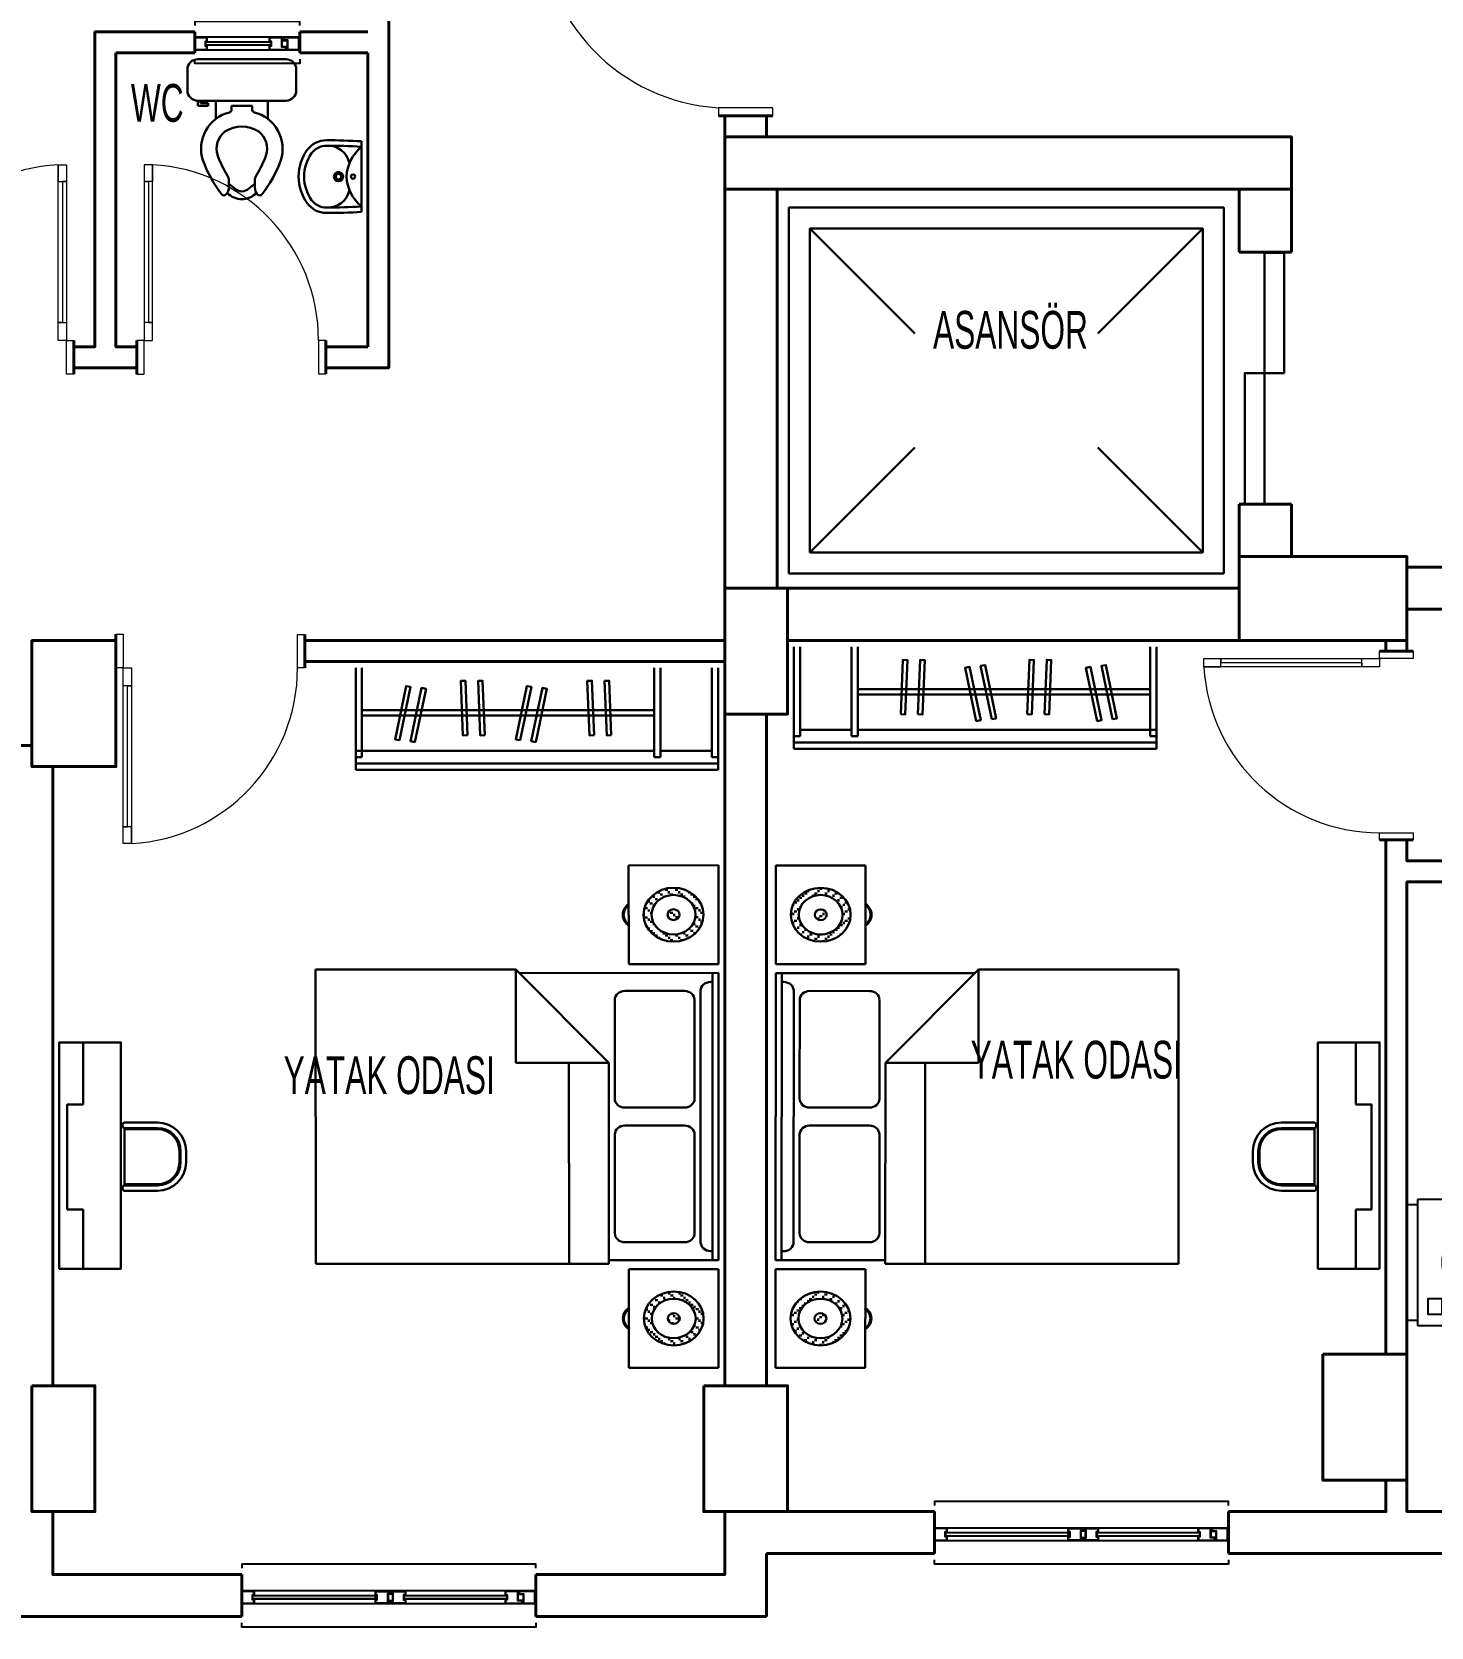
# Model space of a CAD drawing. Header units: millimetres. Extents: x 52 to 4690, y 30 to 1580.
# Drawn here: x 1187 to 1854, y 30 to 790 of the extents above; entities that cross this region are included whole.
import ezdxf

# ---------------------------------------------------------------- set-up
doc = ezdxf.new("R2010")
doc.units = ezdxf.units.MM
doc.layers.add('14_ISLAK_MEKAN_TEFRİŞ', color=134, linetype='Continuous')
for name, color, linetype, lineweight in [('CAM', 253, 'Continuous', 15), ('duvar_40', 45, 'Continuous', 40), ('PENC_25', 74, 'Continuous', 25), ('TEF', 145, 'Continuous', 30), ('yazı', 253, 'Continuous', 20)]:
    doc.layers.add(name, color=color, linetype=linetype, lineweight=lineweight)
doc.styles.add('ARIAL', font='Arial')

# ---------------------------------------------------------------- blocks, each defined once
blk = doc.blocks.new('9')
at = {"layer": 'CAM', "flags": 128}
for points in [[(1292.438115, 45.059922), (1351.500244, 45.059922), (1351.500244, 44.559922), (1292.438115, 44.559922)], [(1292.438115, 43.559922), (1351.500244, 43.559922), (1351.500244, 43.059922), (1292.438115, 43.059922)], [(1364.400249, 45.059922), (1413.323893, 45.059922), (1413.323893, 44.559922), (1364.400249, 44.559922)], [(1364.400249, 43.559922), (1413.323893, 43.559922), (1413.323893, 43.059922), (1364.400249, 43.059922)]]:
    blk.add_lwpolyline(points, close=True, dxfattribs=at)
at = {"layer": 'duvar_40', "linetype": 'ByBlock', "flags": 128}
for points in [[(1287.162892, 54.851439), (1287.162892, 34.851439)], [(1427.162892, 54.851439), (1427.162892, 34.851439)]]:
    blk.add_lwpolyline(points, dxfattribs=at)
at = {"layer": 'PENC_25'}
for p, q in [((1412.623893, 47.059924), (1293.138115, 47.059924)), ((1293.138115, 41.059921), (1412.623893, 41.059921))]:
    blk.add_line(p, q, dxfattribs=at)
at = {"layer": 'PENC_25', "flags": 128}
for points in [[(1427.162892, 57.851439), (1427.162892, 59.768406), (1287.162892, 59.768406), (1287.162892, 57.851439)], [(1427.162892, 31.851439), (1427.162892, 29.851439), (1287.162892, 29.851439), (1287.162892, 31.851439)]]:
    blk.add_lwpolyline(points, dxfattribs=at)
for points in [[(1287.162892, 41.059921), (1287.162892, 47.059924), (1287.162892, 47.059924)], [(1293.138115, 47.059924), (1287.162892, 47.059924), (1287.162892, 41.059921), (1293.138115, 41.059921), (1293.138115, 43.059922), (1292.438115, 43.059922), (1292.438115, 45.059922), (1293.138115, 45.059922)], [(1292.938115, 46.859924), (1287.338112, 46.859924), (1287.338112, 41.259921), (1292.938115, 41.259921), (1292.938115, 42.859922), (1292.238115, 42.859922), (1292.238115, 45.259922), (1292.938115, 45.259922)], [(1350.800244, 47.059924), (1358.800247, 47.059924), (1358.800247, 45.559922), (1356.800246, 45.559922), (1356.800246, 41.059921), (1350.800244, 41.059921), (1350.800244, 43.059922), (1351.500244, 43.059922), (1351.500244, 45.059922), (1350.800244, 45.059922)], [(1351.000244, 46.859924), (1358.600247, 46.859924), (1358.600247, 45.759922), (1356.600246, 45.759922), (1356.600246, 41.259921), (1351.000244, 41.259921), (1351.000244, 42.859922), (1351.700244, 42.859922), (1351.700244, 45.259922), (1351.000244, 45.259922)], [(1365.100249, 41.059921), (1357.100246, 41.059921), (1357.100246, 42.559922), (1359.100247, 42.559922), (1359.100247, 47.059924), (1365.100249, 47.059924), (1365.100249, 45.059922), (1364.400249, 45.059922), (1364.400249, 43.059922), (1365.100249, 43.059922)], [(1364.900249, 41.259921), (1357.300246, 41.259921), (1357.300246, 42.359922), (1359.300247, 42.359922), (1359.300247, 46.859924), (1364.900249, 46.859924), (1364.900249, 45.259922), (1364.200249, 45.259922), (1364.200249, 42.859922), (1364.900249, 42.859922)], [(1412.623893, 41.059921), (1420.83811, 41.059921), (1420.83811, 42.559922), (1418.838109, 42.559922), (1418.838109, 47.059924), (1412.623893, 47.059924), (1412.623893, 45.059922), (1413.323893, 45.059922), (1413.323893, 43.059922), (1412.623893, 43.059922)], [(1412.823893, 41.259921), (1420.63811, 41.259921), (1420.63811, 42.359922), (1418.638109, 42.359922), (1418.638109, 46.859924), (1412.823893, 46.859924), (1412.823893, 45.259922), (1413.523893, 45.259922), (1413.523893, 42.859922), (1412.823893, 42.859922)], [(1427.162892, 47.059924), (1419.138109, 47.059924), (1419.138109, 45.559922), (1421.13811, 45.559922), (1421.13811, 41.059921), (1427.162892, 41.059921), (1427.162892, 44.059922)], [(1426.738112, 46.859924), (1419.338109, 46.859924), (1419.338109, 45.759922), (1421.33811, 45.759922), (1421.33811, 41.259921), (1426.738112, 41.259921), (1426.738112, 42.859922), (1426.738112, 45.259922)], [(1427.162892, 41.059921), (1427.162892, 47.059924)], [(1350.600244, 43.559922), (1351.500244, 43.559922), (1351.500244, 44.559922), (1350.600244, 44.559922)]]:
    blk.add_lwpolyline(points, close=True, dxfattribs=at)
blk = doc.blocks.new('10')
at = {"layer": 'CAM', "flags": 128}
for points in [[(1622.438115, 75.059922), (1681.500244, 75.059922), (1681.500244, 74.559922), (1622.438115, 74.559922)], [(1622.438115, 73.559922), (1681.500244, 73.559922), (1681.500244, 73.059922), (1622.438115, 73.059922)], [(1694.400249, 75.059922), (1743.323893, 75.059922), (1743.323893, 74.559922), (1694.400249, 74.559922)], [(1694.400249, 73.559922), (1743.323893, 73.559922), (1743.323893, 73.059922), (1694.400249, 73.059922)]]:
    blk.add_lwpolyline(points, close=True, dxfattribs=at)
at = {"layer": 'duvar_40', "linetype": 'ByBlock', "flags": 128}
for points in [[(1617.162892, 84.851439), (1617.162892, 64.851439)], [(1757.162892, 84.851439), (1757.162892, 64.851439)]]:
    blk.add_lwpolyline(points, dxfattribs=at)
at = {"layer": 'PENC_25'}
for p, q in [((1742.623893, 77.059924), (1623.138115, 77.059924)), ((1623.138115, 71.059921), (1742.623893, 71.059921))]:
    blk.add_line(p, q, dxfattribs=at)
at = {"layer": 'PENC_25', "flags": 128}
for points in [[(1757.162892, 87.851439), (1757.162892, 89.768406), (1617.162892, 89.768406), (1617.162892, 87.851439)], [(1757.162892, 61.851439), (1757.162892, 59.851439), (1617.162892, 59.851439), (1617.162892, 61.851439)]]:
    blk.add_lwpolyline(points, dxfattribs=at)
for points in [[(1617.162892, 71.059921), (1617.162892, 77.059924), (1617.162892, 77.059924)], [(1623.138115, 77.059924), (1617.162892, 77.059924), (1617.162892, 71.059921), (1623.138115, 71.059921), (1623.138115, 73.059922), (1622.438115, 73.059922), (1622.438115, 75.059922), (1623.138115, 75.059922)], [(1622.938115, 76.859924), (1617.338112, 76.859924), (1617.338112, 71.259921), (1622.938115, 71.259921), (1622.938115, 72.859922), (1622.238115, 72.859922), (1622.238115, 75.259922), (1622.938115, 75.259922)], [(1680.800244, 77.059924), (1688.800247, 77.059924), (1688.800247, 75.559922), (1686.800246, 75.559922), (1686.800246, 71.059921), (1680.800244, 71.059921), (1680.800244, 73.059922), (1681.500244, 73.059922), (1681.500244, 75.059922), (1680.800244, 75.059922)], [(1681.000244, 76.859924), (1688.600247, 76.859924), (1688.600247, 75.759922), (1686.600246, 75.759922), (1686.600246, 71.259921), (1681.000244, 71.259921), (1681.000244, 72.859922), (1681.700244, 72.859922), (1681.700244, 75.259922), (1681.000244, 75.259922)], [(1695.100249, 71.059921), (1687.100246, 71.059921), (1687.100246, 72.559922), (1689.100247, 72.559922), (1689.100247, 77.059924), (1695.100249, 77.059924), (1695.100249, 75.059922), (1694.400249, 75.059922), (1694.400249, 73.059922), (1695.100249, 73.059922)], [(1694.900249, 71.259921), (1687.300246, 71.259921), (1687.300246, 72.359922), (1689.300247, 72.359922), (1689.300247, 76.859924), (1694.900249, 76.859924), (1694.900249, 75.259922), (1694.200249, 75.259922), (1694.200249, 72.859922), (1694.900249, 72.859922)], [(1742.623893, 71.059921), (1750.83811, 71.059921), (1750.83811, 72.559922), (1748.838109, 72.559922), (1748.838109, 77.059924), (1742.623893, 77.059924), (1742.623893, 75.059922), (1743.323893, 75.059922), (1743.323893, 73.059922), (1742.623893, 73.059922)], [(1742.823893, 71.259921), (1750.63811, 71.259921), (1750.63811, 72.359922), (1748.638109, 72.359922), (1748.638109, 76.859924), (1742.823893, 76.859924), (1742.823893, 75.259922), (1743.523893, 75.259922), (1743.523893, 72.859922), (1742.823893, 72.859922)], [(1757.162892, 77.059924), (1749.138109, 77.059924), (1749.138109, 75.559922), (1751.13811, 75.559922), (1751.13811, 71.059921), (1757.162892, 71.059921), (1757.162892, 74.059922)], [(1756.738112, 76.859924), (1749.338109, 76.859924), (1749.338109, 75.759922), (1751.33811, 75.759922), (1751.33811, 71.259921), (1756.738112, 71.259921), (1756.738112, 72.859922), (1756.738112, 75.259922)], [(1757.162892, 71.059921), (1757.162892, 77.059924)], [(1680.600244, 73.559922), (1681.500244, 73.559922), (1681.500244, 74.559922), (1680.600244, 74.559922)]]:
    blk.add_lwpolyline(points, close=True, dxfattribs=at)
blk = doc.blocks.new('A8')
at = {"layer": 'duvar_40', "linetype": 'ByBlock'}
blk.add_line((1540.162892, 749.85143), (1514.162874, 749.85143), dxfattribs=at)
blk.add_line((1540.162892, 749.85143), (1514.162874, 749.85143), dxfattribs=at)
at = {"layer": 'PENC_25', "lineweight": 20}
for p, q in [((1514.14687, 849.85143), (1514.14687, 845.99301)), ((1514.14687, 849.85143), (1540.162892, 849.85143)), ((1514.14687, 845.99301), (1540.146888, 845.99301)), ((1540.146888, 845.99301), (1540.146888, 849.85143)), ((1540.162892, 753.709851), (1514.162874, 753.709851)), ((1514.162874, 753.709851), (1514.162874, 749.85143)), ((1540.162892, 753.709851), (1514.162874, 753.709851)), ((1514.162874, 753.709851), (1514.162874, 749.85143)), ((1540.162892, 749.85143), (1540.162892, 753.709851)), ((1540.162892, 749.85143), (1540.162892, 753.709851)), ((1514.162874, 749.85143), (1540.162892, 749.85143)), ((1514.162874, 749.85143), (1540.162892, 749.85143))]:
    blk.add_line(p, q, dxfattribs=at)
at = {"layer": 'PENC_25', "lineweight": 20, "flags": 128}
for points in [[(1429.232547, 845.99301), (1514.14687, 845.99301), (1514.14687, 841.548565), (1429.232547, 841.548565), (1438.20192, 841.548565), (1438.20192, 845.99301), (1438.20192, 843.770788), (1507.675929, 843.770788), (1507.675929, 841.548565), (1507.675929, 845.99301)], [(1429.232547, 845.99301), (1429.232547, 841.548565)]]:
    blk.add_lwpolyline(points, dxfattribs=at)
at = {"layer": 'PENC_25', "lineweight": 20}
blk.add_arc((1519.720507, 844.061943), 90.522859, 181.591029, 266.480123, dxfattribs=at)
blk = doc.blocks.new('A9')
at = {"layer": 'CAM', "flags": 128}
for points in [[(1269.988934, 785.296856), (1300.874712, 785.296856), (1300.874712, 784.796856), (1269.988934, 784.796856)], [(1269.988934, 783.796856), (1300.874712, 783.796856), (1300.874712, 783.296856), (1269.988934, 783.296856)]]:
    blk.add_lwpolyline(points, close=True, dxfattribs=at)
at = {"layer": 'duvar_40', "linetype": 'ByBlock', "flags": 128}
for points in [[(1264.713711, 789.851423), (1264.713711, 779.85143)], [(1314.713711, 789.851423), (1314.713711, 779.85143)]]:
    blk.add_lwpolyline(points, dxfattribs=at)
at = {"layer": 'PENC_25'}
for p, q in [((1300.174712, 787.296858), (1270.688934, 787.296858)), ((1270.688934, 781.296855), (1300.174712, 781.296855))]:
    blk.add_line(p, q, dxfattribs=at)
at = {"layer": 'PENC_25', "flags": 128}
for points in [[(1314.713711, 792.85143), (1314.713711, 794.768397), (1264.713711, 794.768397), (1264.713711, 792.85143)], [(1314.713711, 776.85143), (1314.713711, 774.85143), (1264.713711, 774.85143), (1264.713711, 776.85143)]]:
    blk.add_lwpolyline(points, dxfattribs=at)
for points in [[(1264.713711, 781.296855), (1264.713711, 787.296858), (1264.713711, 787.296858)], [(1270.688934, 787.296858), (1264.713711, 787.296858), (1264.713711, 781.296855), (1270.688934, 781.296855), (1270.688934, 783.296856), (1269.988934, 783.296856), (1269.988934, 785.296856), (1270.688934, 785.296856)], [(1270.488934, 787.096858), (1264.888931, 787.096858), (1264.888931, 781.496855), (1270.488934, 781.496855), (1270.488934, 783.096856), (1269.788934, 783.096856), (1269.788934, 785.496856), (1270.488934, 785.496856)], [(1300.174712, 781.296855), (1308.388929, 781.296855), (1308.388929, 782.796856), (1306.388928, 782.796856), (1306.388928, 787.296858), (1300.174712, 787.296858), (1300.174712, 785.296856), (1300.874712, 785.296856), (1300.874712, 783.296856), (1300.174712, 783.296856)], [(1300.374712, 781.496855), (1308.188929, 781.496855), (1308.188929, 782.596856), (1306.188928, 782.596856), (1306.188928, 787.096858), (1300.374712, 787.096858), (1300.374712, 785.496856), (1301.074712, 785.496856), (1301.074712, 783.096856), (1300.374712, 783.096856)], [(1314.713711, 787.296858), (1306.688928, 787.296858), (1306.688928, 785.796856), (1308.688929, 785.796856), (1308.688929, 781.296855), (1314.713711, 781.296855), (1314.713711, 784.296856)], [(1314.288931, 787.096858), (1306.888928, 787.096858), (1306.888928, 785.996856), (1308.888929, 785.996856), (1308.888929, 781.496855), (1314.288931, 781.496855), (1314.288931, 783.096856), (1314.288931, 785.496856)], [(1314.713711, 781.296855), (1314.713711, 787.296858)]]:
    blk.add_lwpolyline(points, close=True, dxfattribs=at)
blk = doc.blocks.new('B1')
at = {"layer": 'duvar_40', "linetype": 'ByBlock'}
for p, q in [((1117.162892, 626.896074), (1117.162892, 642.896167)), ((1117.162897, 629.895995), (1117.162897, 639.895995)), ((1207.162892, 626.85149), (1207.162892, 642.851583)), ((1207.162897, 639.851411), (1207.162897, 629.851411)), ((1117.151374, 629.896751), (1117.162892, 629.896751)), ((1117.162892, 629.896751), (1117.151374, 629.896751))]:
    blk.add_line(p, q, dxfattribs=at)
at = {"layer": 'PENC_25', "lineweight": 20}
for p, q in [((1199.690313, 726.574989), (1203.690313, 726.574989)), ((1117.162892, 626.896023), (1117.162892, 642.896167)), ((1117.162892, 642.896167), (1120.63547, 642.896167)), ((1120.63547, 642.896167), (1120.63547, 626.896074)), ((1203.690313, 626.85149), (1203.690313, 642.851583)), ((1203.690313, 642.851583), (1207.162892, 642.851583)), ((1207.162892, 642.851583), (1207.162892, 626.851439)), ((1120.63547, 626.896074), (1117.162892, 626.896074)), ((1207.162892, 626.85149), (1203.690313, 626.85149))]:
    blk.add_line(p, q, dxfattribs=at)
at = {"layer": 'PENC_25', "lineweight": 20, "flags": 128}
blk.add_lwpolyline([(1203.690313, 726.574989), (1203.690313, 642.851583), (1199.690313, 642.851583), (1199.690313, 726.574989), (1199.690313, 718.502553), (1203.690313, 718.502553), (1201.690313, 718.502553), (1201.690313, 651.413486), (1199.690313, 651.413486), (1203.690313, 651.413486)], dxfattribs=at)
at = {"layer": 'PENC_25', "lineweight": 20}
blk.add_arc((1204.437559, 642.907469), 83.80209, 93.247447, 180.007727, dxfattribs=at)
blk = doc.blocks.new('B2')
at = {"layer": 'duvar_40', "linetype": 'ByBlock'}
for p, q in [((1237.162887, 639.851411), (1237.162887, 629.851411)), ((1237.162892, 626.85149), (1237.162892, 642.851583)), ((1327.162887, 629.895995), (1327.162887, 639.895995)), ((1327.162892, 626.896074), (1327.162892, 642.896167)), ((1327.17441, 629.896751), (1327.162892, 629.896751)), ((1327.162892, 629.896751), (1327.17441, 629.896751))]:
    blk.add_line(p, q, dxfattribs=at)
at = {"layer": 'PENC_25', "lineweight": 20}
for p, q in [((1244.63547, 726.574989), (1240.63547, 726.574989)), ((1240.63547, 642.851583), (1237.162892, 642.851583)), ((1237.162892, 642.851583), (1237.162892, 626.851439)), ((1240.63547, 626.85149), (1240.63547, 642.851583)), ((1327.162892, 642.896167), (1323.690313, 642.896167)), ((1323.690313, 642.896167), (1323.690313, 626.896074)), ((1327.162892, 626.896023), (1327.162892, 642.896167)), ((1237.162892, 626.85149), (1240.63547, 626.85149)), ((1323.690313, 626.896074), (1327.162892, 626.896074))]:
    blk.add_line(p, q, dxfattribs=at)
at = {"layer": 'PENC_25', "lineweight": 20, "flags": 128}
blk.add_lwpolyline([(1240.63547, 726.574989), (1240.63547, 642.851583), (1244.63547, 642.851583), (1244.63547, 726.574989), (1244.63547, 718.502553), (1240.63547, 718.502553), (1242.63547, 718.502553), (1242.63547, 651.413486), (1244.63547, 651.413486), (1240.63547, 651.413486)], dxfattribs=at)
at = {"layer": 'PENC_25', "lineweight": 20}
blk.add_arc((1239.888225, 642.907469), 83.80209, 359.992273, 86.752553, dxfattribs=at)
blk = doc.blocks.new('B7')
at = {"layer": 'duvar_40', "linetype": 'ByBlock'}
for p, q in [((1227.162892, 502.851388), (1227.162892, 486.851295)), ((1317.162892, 502.806804), (1317.162892, 486.806711)), ((1227.162887, 489.851467), (1227.162887, 499.851467)), ((1317.162887, 499.806883), (1317.162887, 489.806883)), ((1317.17441, 499.806127), (1317.162892, 499.806127)), ((1317.162892, 499.806127), (1317.17441, 499.806127))]:
    blk.add_line(p, q, dxfattribs=at)
at = {"layer": 'duvar_40', "linetype": 'ByBlock', "flags": 128}
blk.add_lwpolyline([(1227.162892, 489.851439), (1227.162442, 489.851439)], dxfattribs=at)
at = {"layer": 'PENC_25', "lineweight": 20}
for p, q in [((1227.162892, 486.851295), (1227.162892, 502.851439)), ((1227.162892, 502.851388), (1230.63547, 502.851388)), ((1230.63547, 502.851388), (1230.63547, 486.851295)), ((1313.690313, 486.806711), (1313.690313, 502.806804)), ((1313.690313, 502.806804), (1317.162892, 502.806804)), ((1317.162892, 502.806855), (1317.162892, 486.806711)), ((1230.63547, 486.851295), (1227.162892, 486.851295)), ((1317.162892, 486.806711), (1313.690313, 486.806711)), ((1234.63547, 403.127889), (1230.63547, 403.127889))]:
    blk.add_line(p, q, dxfattribs=at)
at = {"layer": 'PENC_25', "lineweight": 20, "flags": 128}
blk.add_lwpolyline([(1230.63547, 403.127889), (1230.63547, 486.851295), (1234.63547, 486.851295), (1234.63547, 403.127889), (1234.63547, 411.200325), (1230.63547, 411.200325), (1232.63547, 411.200325), (1232.63547, 478.289392), (1234.63547, 478.289392), (1230.63547, 478.289392)], dxfattribs=at)
at = {"layer": 'PENC_25', "lineweight": 20}
blk.add_arc((1229.888225, 486.795409), 83.80209, 273.247447, 0.007727, dxfattribs=at)
blk = doc.blocks.new('m25')
at = {"layer": 'duvar_40', "linetype": 'ByBlock'}
for p, q in [((1845.162841, 494.851439), (1829.162748, 494.851439)), ((1832.16292, 494.851444), (1842.16292, 494.851444)), ((1845.118257, 404.851439), (1829.118164, 404.851439)), ((1842.118336, 404.851444), (1832.118336, 404.851444)), ((1842.11758, 404.839921), (1842.11758, 404.851439)), ((1842.11758, 404.851439), (1842.11758, 404.839921))]:
    blk.add_line(p, q, dxfattribs=at)
at = {"layer": 'PENC_25', "lineweight": 20}
for p, q in [((1829.162748, 491.37886), (1829.162748, 494.851439)), ((1829.162748, 494.851439), (1845.162892, 494.851439)), ((1845.162841, 494.851439), (1845.162841, 491.37886)), ((1745.439342, 487.37886), (1745.439342, 491.37886)), ((1845.162841, 491.37886), (1829.162748, 491.37886)), ((1829.118164, 404.851439), (1829.118164, 408.324017)), ((1829.118164, 408.324017), (1845.118257, 408.324017)), ((1845.118308, 404.851439), (1829.118164, 404.851439)), ((1845.118257, 408.324017), (1845.118257, 404.851439))]:
    blk.add_line(p, q, dxfattribs=at)
at = {"layer": 'PENC_25', "lineweight": 20, "flags": 128}
blk.add_lwpolyline([(1745.439342, 491.37886), (1829.162748, 491.37886), (1829.162748, 487.37886), (1745.439342, 487.37886), (1753.511778, 487.37886), (1753.511778, 491.37886), (1753.511778, 489.37886), (1820.600845, 489.37886), (1820.600845, 487.37886), (1820.600845, 491.37886)], dxfattribs=at)
at = {"layer": 'PENC_25', "lineweight": 20}
blk.add_arc((1829.106862, 492.126106), 83.80209, 183.247447, 270.007727, dxfattribs=at)
blk = doc.blocks.new('cc20')
at = {"layer": '14_ISLAK_MEKAN_TEFRİŞ'}
for p, q in [((1742.369819, -368.612928), (1682.369819, -368.612928)), ((1682.369819, -368.612928), (1682.369819, -428.612928)), ((1742.369819, -428.612928), (1742.369819, -368.612928)), ((1682.369819, -428.612928), (1742.369819, -428.612928)), ((1684.90983, -428.612928), (1684.90983, -433.612928)), ((1684.90983, -433.612928), (1734.90983, -433.612928)), ((1734.90983, -433.612928), (1739.90983, -433.612928))]:
    blk.add_line(p, q, dxfattribs=at)
at = {"layer": '14_ISLAK_MEKAN_TEFRİŞ', "flags": 128}
for points in [[(1737.220816, -372.507007), (1728.120789, -372.507007), (1728.120789, -375.879618), (1737.220816, -375.879618)], [(1729.622102, -417.062859), (1737.209566, -417.062859), (1737.209566, -423.576721), (1729.622102, -423.576721)]]:
    blk.add_lwpolyline(points, close=True, dxfattribs=at)
blk.add_lwpolyline([(1739.90983, -433.612928), (1739.90983, -428.612928)], dxfattribs=at)
at = {"layer": '14_ISLAK_MEKAN_TEFRİŞ'}
for centre, radius in [((1688.999124, -374.193312), 1.686306), ((1693.999124, -374.193312), 1.686306), ((1698.999124, -374.193312), 1.686306), ((1712.369819, -398.612928), 18.080866)]:
    blk.add_circle(centre, radius, dxfattribs=at)
blk = doc.blocks.new('ö_nklnlşfdndfnşnklm')
at = {"layer": 'TEF'}
for p, q in [((55887.708381, 10361.082379), (55841.99727, 10361.082379)), ((55836.619492, 10355.704601), (55836.619492, 10344.949046)), ((55893.086159, 10344.949046), (55893.086159, 10355.704601)), ((55841.99727, 10339.571268), (55887.708381, 10339.571268)), ((55851.408381, 10330.160157), (55851.408381, 10339.571268)), ((55859.475048, 10336.882379), (55859.475048, 10334.8249)), ((55870.230603, 10336.882379), (55859.475048, 10336.882379)), ((55870.230603, 10334.8249), (55870.230603, 10336.882379)), ((55878.29727, 10330.160157), (55878.29727, 10339.571268)), ((55882.330603, 10336.882379), (55882.330603, 10338.226823)), ((55882.330603, 10338.226823), (55886.363937, 10338.226823)), ((55887.708381, 10336.882379), (55882.330603, 10336.882379)), ((55886.363937, 10338.226823), (55886.363937, 10339.571268)), ((55887.708381, 10339.571268), (55887.708381, 10336.882379)), ((55858.130603, 10298.077512), (55858.130603, 10294.591908)), ((55861.283094, 10294.045599), (55858.130603, 10296.382189)), ((55868.422557, 10294.045599), (55871.575048, 10296.382189)), ((55871.575048, 10298.077512), (55871.575048, 10294.692432))]:
    blk.add_line(p, q, dxfattribs=at)
for centre, radius, start, end in [((55841.99727, 10355.704601), 5.377778, 90, 180), ((55887.708381, 10355.704601), 5.377778, 0, 90), ((55841.99727, 10344.949046), 5.377778, 180, 270), ((55887.708381, 10344.949046), 5.377778, 270, 0), ((55863.105048, 10314.699046), 19.387056, 103.883364, 198.183653), ((55858.130603, 10334.8249), 1.344444, 283.883364, 0), ((55871.575048, 10334.8249), 1.344444, 180, 256.116636), ((55866.600603, 10314.699046), 19.387056, 341.816347, 76.116636), ((55863.105048, 10314.699046), 11.320389, 127.108298, 198.183653), ((55864.852826, 10309.675938), 16.450886, 57.797266, 122.202734), ((55866.600603, 10314.699046), 11.320389, 341.816347, 52.891702), ((55901.825048, 10328.815712), 60.593291, 199.440035, 218.734582), ((55901.825048, 10328.815712), 52.526624, 199.440035, 212.062492), ((55827.880603, 10328.815712), 52.526624, 327.937508, 340.559965), ((55827.880603, 10328.815712), 60.593291, 321.334991, 340.559965), ((55852.752826, 10298.077512), 5.377778, 0, 32.062492), ((55876.952826, 10298.077512), 5.377778, 147.937508, 180), ((55855.607813, 10291.742904), 1.344444, 218.734582, 315.060102), ((55852.752826, 10294.591908), 5.377778, 315.060102, 0), ((55864.852826, 10298.789786), 10.307407, 223.602819, 316.397181), ((55864.852826, 10297.445341), 4.929629, 223.602819, 316.397181), ((55876.952826, 10294.692432), 5.377778, 180, 225.837529), ((55874.142821, 10291.799051), 1.344444, 225.837529, 321.334991)]:
    blk.add_arc(centre, radius, start, end, dxfattribs=at)
blk = doc.blocks.new('LAV60')
for p in [(-29.2, 0), (29.2, 0)]:
    blk.add_line(p, (0, 0))
for centre, radius, start, end in [((1.524505, 21.219782), 33.623052, 219.131926, 267.401257), ((-1.524505, 21.219782), 33.623052, 272.598743, 320.868074), ((469.934198, -29.411768), 500, 176.627713, 179.95958), ((-7.572617, -27.695218), 18.04026, 100.951922, 184.147602), ((469.934198, -29.411768), 495.5, 176.597051, 179.95958), ((0, -7), 1.75, 90, 270), ((0, -7), 1.75, 270, 90), ((7.572617, -27.695218), 18.04026, 355.852398, 79.048078), ((-469.934198, -29.411768), 495.5, 0.04042, 3.402949), ((-469.934198, -29.411768), 500, 0.04042, 3.372287), ((0, -19), 3.75, 90, 270), ((0, -19), 2.3, 90, 270), ((0, -19), 3.75, 270, 90), ((0, -19), 2.3, 270, 90), ((-10.565682, -29.072795), 19.5, 179.95958, 234.056843), ((-10.565682, -29.072795), 15, 179.95958, 234.056843), ((10.565682, -29.072795), 15, 305.943157, 0.04042), ((10.565682, -29.072795), 19.5, 305.943157, 0.04042), ((0, -14.5), 37.5, 234.056843, 270), ((0, -14.5), 33, 234.056843, 270), ((0, -14.5), 33, 270, 305.943157), ((0, -14.5), 37.5, 270, 305.943157)]:
    blk.add_arc(centre, radius, start, end)
blk = doc.blocks.new('kljnlknkl')
at = {"layer": 'TEF'}
for p, q in [((50618.102758, 6093.49865), (50557.842675, 6093.49865)), ((50557.842675, 6093.49865), (50557.842675, 5879.377808)), ((50561.550988, 6093.49865), (50561.550988, 5879.377808)), ((50565.259301, 6089.790338), (50565.259301, 6093.49865)), ((50618.102758, 6089.790338), (50565.259301, 6089.790338)), ((50568.967614, 6089.790338), (50568.967614, 6059.53176)), ((50568.967614, 6088.756004), (50568.967614, 6059.53176)), ((50618.102758, 6059.53176), (50565.259301, 6059.53176)), ((50565.259301, 6059.53176), (50565.259301, 6055.823447)), ((50618.102758, 6055.823447), (50565.259301, 6055.823447)), ((50568.967614, 6055.823447), (50568.967614, 5879.377808)), ((50589.899476, 6055.823447), (50589.899476, 5883.086121)), ((50593.119768, 6055.823447), (50593.119768, 5883.086121)), ((50618.102758, 5883.086121), (50565.259301, 5883.086121)), ((50565.259301, 5883.086121), (50565.259301, 5879.377808)), ((50618.102758, 5879.377808), (50557.842675, 5879.377808))]:
    blk.add_line(p, q, dxfattribs=at)
at = {"layer": 'TEF', "flags": 128}
for points in [[(50578.258868, 6030.427604), (50610.435981, 6029.140036), (50610.32863, 6026.457257), (50578.151516, 6027.744825), (50578.258868, 6030.427604)], [(50578.258868, 6020.209303), (50610.435981, 6018.921734), (50610.32863, 6016.238955), (50578.151516, 6017.526524), (50578.258868, 6020.209303)], [(50574.206294, 5985.785973), (50605.735737, 5992.33721), (50606.281949, 5989.708431), (50574.752506, 5983.157193), (50574.206294, 5985.785973)], [(50575.279729, 5976.657213), (50606.809172, 5983.208451), (50607.355384, 5980.579672), (50575.825941, 5974.028434), (50575.279729, 5976.657213)], [(50578.258868, 5955.685556), (50610.435981, 5954.397988), (50610.32863, 5951.715209), (50578.151516, 5953.002777), (50578.258868, 5955.685556)], [(50578.258868, 5945.467255), (50610.435981, 5944.179686), (50610.32863, 5941.496907), (50578.151516, 5942.784476), (50578.258868, 5945.467255)], [(50574.206294, 5914.406323), (50605.735737, 5920.957561), (50606.281949, 5918.328782), (50574.752506, 5911.777544), (50574.206294, 5914.406323)], [(50575.279729, 5905.277564), (50606.809172, 5911.828802), (50607.355384, 5909.200022), (50575.825941, 5902.648785), (50575.279729, 5905.277564)]]:
    blk.add_lwpolyline(points, dxfattribs=at)
blk = doc.blocks.new('FGFGF')
at = {"layer": 'TEF'}
h = blk.add_hatch(dxfattribs=at)
h.set_pattern_fill('CROSS', color=256, scale=0.4, angle=180, style=0, pattern_type=2)
h.set_pattern_definition([(90.030685, (441.3744, 11359.7425), (2.53877536, 2.28735998), [1.143, -3.429]), (0.030685, (442.0097, 11359.1713), (2.5412239, -2.28463937), [1.27, -3.81])])
h.paths.add_polyline_path([(-756.25, -12122.83), (-756.42, -12120.83), (-756.91, -12118.88), (-757.72, -12117.02), (-758.81, -12115.3), (-760.17, -12113.74), (-761.77, -12112.38), (-763.57, -12111.25), (-765.54, -12110.36), (-767.64, -12109.74), (-769.82, -12109.4), (-772.05, -12109.36), (-774.28, -12109.62), (-776.44, -12110.17), (-778.5, -12111.02), (-780.39, -12112.13), (-782.08, -12113.5), (-783.52, -12115.07), (-784.68, -12116.82), (-785.53, -12118.71), (-786.06, -12120.67), (-786.25, -12122.68), (-786.11, -12124.69), (-785.65, -12126.64), (-784.87, -12128.51), (-783.8, -12130.24), (-782.46, -12131.82), (-780.88, -12133.19), (-779.09, -12134.35), (-777.14, -12135.26), (-775.05, -12135.9), (-772.86, -12136.26), (-770.64, -12136.33), (-768.41, -12136.09), (-766.24, -12135.56), (-764.17, -12134.74), (-762.26, -12133.64), (-760.55, -12132.3), (-759.09, -12130.74), (-757.91, -12129), (-757.03, -12127.13), (-756.48, -12125.16), (-756.26, -12123.16)])
h.paths.add_polyline_path([(-760.25, -12122.83), (-760.38, -12121.37), (-760.74, -12119.94), (-761.33, -12118.57), (-762.13, -12117.31), (-763.13, -12116.17), (-764.3, -12115.17), (-765.62, -12114.34), (-767.06, -12113.69), (-768.6, -12113.23), (-770.21, -12112.98), (-771.84, -12112.95), (-773.47, -12113.14), (-775.06, -12113.55), (-776.57, -12114.17), (-777.96, -12114.99), (-779.2, -12115.99), (-780.25, -12117.14), (-781.1, -12118.43), (-781.73, -12119.81), (-782.11, -12121.25), (-782.25, -12122.72), (-782.15, -12124.19), (-781.81, -12125.63), (-781.24, -12127), (-780.45, -12128.27), (-779.47, -12129.42), (-778.31, -12130.43), (-777, -12131.28), (-775.57, -12131.95), (-774.03, -12132.42), (-772.44, -12132.68), (-770.8, -12132.73), (-769.17, -12132.56), (-767.58, -12132.17), (-766.06, -12131.57), (-764.66, -12130.76), (-763.41, -12129.78), (-762.33, -12128.63), (-761.47, -12127.36), (-760.82, -12125.98), (-760.42, -12124.54), (-760.26, -12123.07)])
h.paths.add_polyline_path([(-768.25, -12122.84), (-768.29, -12122.44), (-768.39, -12122.05), (-768.55, -12121.68), (-768.77, -12121.33), (-769.04, -12121.02), (-769.36, -12120.75), (-769.72, -12120.52), (-770.11, -12120.34), (-770.53, -12120.22), (-770.97, -12120.15), (-771.41, -12120.14), (-771.86, -12120.19), (-772.29, -12120.31), (-772.7, -12120.47), (-773.08, -12120.7), (-773.42, -12120.97), (-773.71, -12121.29), (-773.94, -12121.64), (-774.11, -12122.01), (-774.22, -12122.41), (-774.25, -12122.81), (-774.23, -12123.21), (-774.13, -12123.6), (-773.98, -12123.97), (-773.76, -12124.32), (-773.5, -12124.63), (-773.18, -12124.91), (-772.82, -12125.14), (-772.43, -12125.32), (-772.01, -12125.45), (-771.58, -12125.52), (-771.13, -12125.54), (-770.69, -12125.49), (-770.25, -12125.38), (-769.84, -12125.22), (-769.46, -12125), (-769.11, -12124.73), (-768.82, -12124.42), (-768.59, -12124.07), (-768.41, -12123.7), (-768.3, -12123.3), (-768.26, -12122.9)])
h.paths.add_polyline_path([(-756.36, -11920.33), (-756.53, -11918.33), (-757.02, -11916.38), (-757.82, -11914.52), (-758.92, -11912.8), (-760.28, -11911.24), (-761.88, -11909.88), (-763.68, -11908.75), (-765.65, -11907.86), (-767.75, -11907.24), (-769.93, -11906.9), (-772.16, -11906.86), (-774.38, -11907.12), (-776.55, -11907.67), (-778.61, -11908.52), (-780.5, -11909.63), (-782.19, -11911), (-783.63, -11912.57), (-784.79, -11914.32), (-785.64, -11916.21), (-786.17, -11918.17), (-786.36, -11920.18), (-786.22, -11922.19), (-785.76, -11924.14), (-784.98, -11926.01), (-783.91, -11927.74), (-782.57, -11929.32), (-780.99, -11930.69), (-779.2, -11931.85), (-777.24, -11932.76), (-775.15, -11933.4), (-772.97, -11933.76), (-770.75, -11933.83), (-768.52, -11933.59), (-766.35, -11933.06), (-764.28, -11932.24), (-762.37, -11931.14), (-760.66, -11929.8), (-759.2, -11928.24), (-758.02, -11926.5), (-757.14, -11924.63), (-756.59, -11922.66), (-756.37, -11920.66)])
h.paths.add_polyline_path([(-760.36, -11920.33), (-760.49, -11918.87), (-760.85, -11917.44), (-761.43, -11916.07), (-762.24, -11914.81), (-763.23, -11913.67), (-764.41, -11912.67), (-765.73, -11911.84), (-767.17, -11911.19), (-768.71, -11910.73), (-770.31, -11910.48), (-771.95, -11910.45), (-773.58, -11910.64), (-775.17, -11911.05), (-776.67, -11911.67), (-778.07, -11912.49), (-779.3, -11913.49), (-780.36, -11914.64), (-781.21, -11915.93), (-781.83, -11917.31), (-782.22, -11918.75), (-782.36, -11920.23), (-782.26, -11921.69), (-781.92, -11923.13), (-781.35, -11924.5), (-780.56, -11925.77), (-779.58, -11926.92), (-778.42, -11927.93), (-777.11, -11928.78), (-775.68, -11929.45), (-774.14, -11929.92), (-772.54, -11930.18), (-770.91, -11930.23), (-769.28, -11930.06), (-767.69, -11929.67), (-766.17, -11929.07), (-764.77, -11928.26), (-763.52, -11927.28), (-762.44, -11926.13), (-761.58, -11924.86), (-760.93, -11923.48), (-760.53, -11922.04), (-760.37, -11920.57)])
h.paths.add_polyline_path([(-768.36, -11920.34), (-768.4, -11919.94), (-768.49, -11919.55), (-768.66, -11919.18), (-768.87, -11918.83), (-769.15, -11918.52), (-769.47, -11918.25), (-769.83, -11918.02), (-770.22, -11917.84), (-770.64, -11917.72), (-771.08, -11917.65), (-771.52, -11917.64), (-771.97, -11917.69), (-772.4, -11917.81), (-772.81, -11917.97), (-773.19, -11918.2), (-773.53, -11918.47), (-773.82, -11918.79), (-774.05, -11919.14), (-774.22, -11919.51), (-774.32, -11919.91), (-774.36, -11920.31), (-774.33, -11920.71), (-774.24, -11921.1), (-774.09, -11921.47), (-773.87, -11921.82), (-773.6, -11922.13), (-773.29, -11922.41), (-772.93, -11922.64), (-772.54, -11922.82), (-772.12, -11922.95), (-771.68, -11923.02), (-771.24, -11923.04), (-770.79, -11922.99), (-770.36, -11922.88), (-769.95, -11922.72), (-769.56, -11922.5), (-769.22, -11922.23), (-768.93, -11921.92), (-768.69, -11921.57), (-768.52, -11921.2), (-768.41, -11920.8), (-768.36, -11920.4)])
for p, q in [((-793.88, -11895.6), (-748.88, -11895.58)), ((-793.85, -11945.1), (-793.88, -11895.6)), ((-748.88, -11895.58), (-748.85, -11945.08)), ((-748.85, -11945.08), (-793.85, -11945.1)), ((-738.85, -11949.57), (-793.85, -11949.6)), ((-793.85, -11949.6), (-793.77, -12093.6)), ((-790.85, -11949.6), (-790.77, -12093.6)), ((-591.85, -11947.69), (-738.85, -11947.77)), ((-738.85, -11947.77), (-738.79, -12048.54)), ((-718.85, -11947.76), (-718.79, -12048.53)), ((-591.77, -12095.29), (-591.85, -11947.69)), ((-790.84, -11954.1), (-789.84, -11954.1)), ((-784.84, -11958.6), (-784.77, -12084.6)), ((-776.84, -11958.59), (-746.84, -11958.58)), ((-781.81, -12012.59), (-781.84, -11963.09)), ((-741.84, -11963.07), (-741.81, -12012.57)), ((-746.81, -12017.08), (-776.81, -12017.09)), ((-781.8, -12030.59), (-781.78, -12080.09)), ((-746.81, -12026.08), (-776.81, -12026.09)), ((-741.78, -12080.07), (-741.8, -12030.57)), ((-738.79, -12048.54), (-692.15, -12048.51)), ((-738.79, -12048.54), (-692.13, -12095.35)), ((-692.13, -12095.35), (-692.15, -12048.51)), ((-776.77, -12084.59), (-746.77, -12084.58)), ((-793.77, -12093.6), (-693.92, -12093.55)), ((-789.77, -12089.1), (-790.77, -12089.1)), ((-692.13, -12095.35), (-591.77, -12095.29)), ((-748.77, -12098.08), (-793.77, -12098.1)), ((-793.77, -12098.1), (-793.74, -12147.6)), ((-748.74, -12147.58), (-748.77, -12098.08)), ((-793.74, -12147.6), (-748.74, -12147.58))]:
    blk.add_line(p, q, dxfattribs=at)
for centre, major_axis in [((-771.36, -11920.34), (15, 0.01)), ((-771.36, -11920.34), (11, 0.01)), ((-771.36, -11920.34), (3, 0)), ((-771.25, -12122.84), (15, 0.01)), ((-771.25, -12122.84), (11, 0.01)), ((-771.25, -12122.84), (3, 0))]:
    blk.add_ellipse(centre, major_axis=major_axis, ratio=0.9, dxfattribs=at)
for centre, major_axis, start_param, end_param in [((-753.36, -11920.33), (7.5, 0), 5.306139, 7.260232), ((-753.36, -11920.33), (7, 0), 5.359292, 7.207079), ((-789.84, -11958.6), (5, 0), 6.283185, 7.853982), ((-776.84, -11963.09), (5, 0), 1.570796, 3.141593), ((-746.84, -11963.08), (5, 0), 6.283185, 7.853982), ((-776.81, -12012.59), (5, 0), 3.141593, 4.712389), ((-746.81, -12012.58), (5, 0), 4.712389, 6.283185), ((-776.8, -12030.59), (5, 0), 1.570796, 3.141593), ((-746.8, -12030.58), (5, 0), 6.283185, 7.853982), ((-789.77, -12084.6), (5, 0), 4.712389, 6.283185), ((-776.78, -12080.09), (5, 0), 3.141593, 4.712389), ((-746.78, -12080.08), (5, 0), 4.712389, 6.283185), ((-753.25, -12122.83), (7.5, 0), 5.306139, 7.260232), ((-753.25, -12122.83), (7, 0), 5.359292, 7.207079)]:
    blk.add_ellipse(centre, major_axis=major_axis, ratio=0.9, start_param=start_param, end_param=end_param, dxfattribs=at)
blk = doc.blocks.new('kljdfkdlfkşdfglk')
at = {"layer": 'TEF'}
for p, q in [((50363.007499, 6162.783454), (50363.007499, 6140.062408)), ((50364.540832, 6164.316787), (50365.307499, 6164.316787)), ((50366.840832, 6162.783454), (50366.840832, 6140.062408)), ((50405.940832, 6163.062408), (50367.607499, 6163.062408)), ((50367.607499, 6163.062408), (50367.607499, 6140.062408)), ((50405.940832, 6140.062408), (50405.940832, 6163.062408)), ((50406.707499, 6140.062408), (50406.707499, 6162.783454)), ((50408.240832, 6164.316787), (50409.007499, 6164.316787)), ((50410.540832, 6140.062408), (50410.540832, 6162.783454)), ((50382.940832, 6124.729075), (50390.607499, 6124.729075)), ((50382.940832, 6123.962408), (50390.607499, 6123.962408)), ((50382.940832, 6120.129075), (50390.607499, 6120.129075))]:
    blk.add_line(p, q, dxfattribs=at)
at = {"layer": 'TEF', "flags": 128}
blk.add_lwpolyline([(50308.842059, 6208.377787), (50308.842059, 6165.473303), (50466.28789, 6165.473303), (50466.28789, 6208.377787)], close=True, dxfattribs=at)
at = {"layer": 'TEF', "ltscale": 0.3, "flags": 128}
for points in [[(50350.117581, 6191.797921), (50350.117581, 6202.774942), (50422.998075, 6202.774942), (50422.998075, 6191.797921)], [(50308.842059, 6191.797921), (50350.117581, 6191.797921)], [(50422.998075, 6191.797921), (50466.28789, 6191.797921)]]:
    blk.add_lwpolyline(points, dxfattribs=at)
at = {"layer": 'TEF', "flags": 128}
for points in [[(50367.607499, 6150.858833), (50366.840832, 6150.858833)], [(50406.707499, 6150.858833), (50405.940832, 6150.858833)]]:
    blk.add_lwpolyline(points, dxfattribs=at)
at = {"layer": 'TEF'}
for centre, radius, start, end in [((50364.540832, 6162.783454), 1.533333, 90, 180), ((50365.307499, 6162.783454), 1.533333, 0, 90), ((50408.240832, 6162.783454), 1.533333, 90, 180), ((50409.007499, 6162.783454), 1.533333, 0, 90), ((50382.940832, 6140.062408), 19.933333, 180, 270), ((50382.940832, 6140.062408), 16.1, 180, 270), ((50382.940832, 6140.062408), 15.333333, 180, 270), ((50390.607499, 6140.062408), 16.1, 270, 0), ((50390.607499, 6140.062408), 15.333333, 270, 0), ((50390.607499, 6140.062408), 19.933333, 270, 0)]:
    blk.add_arc(centre, radius, start, end, dxfattribs=at)

msp = doc.modelspace()

# ---------------------------------------------------------------- linework, layer by layer
at = {"layer": 'duvar_40', "linetype": 'ByBlock'}
for p, q in [((1347.162859, 789.851423), (1314.713711, 789.851423)), ((1264.713711, 779.85143), (1227.162892, 779.85143)), ((1347.162892, 779.85143), (1314.713711, 779.85143)), ((1347.162892, 639.851439), (1347.162892, 779.85143)), ((1537.162892, 739.851439), (1537.162892, 749.85143)), ((1517.162892, 499.851439), (1517.162892, 714.851439)), ((1762.162892, 714.851439), (1542.162892, 714.851439)), ((1542.162892, 714.851439), (1542.162892, 524.851439)), ((1762.162892, 684.851439), (1762.162892, 714.851439)), ((1787.162892, 684.851439), (1762.162892, 684.851439)), ((1327.162892, 639.851439), (1347.162892, 639.851439)), ((1762.162892, 524.851439), (1762.162892, 564.851439)), ((1787.162892, 564.851439), (1762.162892, 564.851439)), ((2242.162892, 534.851439), (1842.162892, 534.851439)), ((1542.162892, 524.851439), (1762.162892, 524.851439)), ((2242.162892, 514.851439), (1842.162892, 514.851439)), ((1842.162892, 514.851439), (1842.162892, 494.851439)), ((1317.162892, 499.851439), (1517.162892, 499.851439)), ((1617.162892, 64.851439), (1537.162892, 64.851439)), ((1537.162892, 64.851439), (1537.162892, 34.851439)), ((1887.162892, 64.851439), (1757.162892, 64.851439)), ((1287.162892, 34.851439), (1122.162892, 34.851439)), ((1537.162892, 34.851439), (1427.162892, 34.851439))]:
    msp.add_line(p, q, dxfattribs=at)
at = {"layer": 'duvar_40', "linetype": 'ByBlock', "flags": 128}
for points in [[(1517.162892, 849.85143), (1517.162892, 859.85143), (1357.162892, 859.85143), (1357.162892, 629.851439), (1327.162892, 629.851439)], [(1207.162892, 639.851439), (1217.162892, 639.851439), (1217.162892, 789.851423), (1264.713711, 789.851423)], [(1227.162892, 779.85143), (1227.162892, 639.851439), (1237.162892, 639.851439)], [(1517.162892, 739.851439), (1517.162892, 749.85143)], [(1787.162892, 739.851439), (1517.162892, 739.851439), (1517.162892, 714.851439), (1787.162892, 714.851439), (1787.162892, 739.851439)], [(1787.162892, 684.851439), (1787.162892, 739.851439), (1537.162892, 739.851439)], [(1237.162892, 629.851439), (1207.162892, 629.851439)], [(1787.162892, 539.851439), (1787.162892, 564.851439)], [(1762.162892, 499.851439), (1842.162892, 499.851439), (1842.162892, 539.851439), (1762.162892, 539.851439), (1762.162892, 499.851439)], [(1517.162892, 524.851439), (1517.162892, 464.851439), (1547.162892, 464.851439), (1547.162892, 524.851439), (1517.162892, 524.851439)], [(1017.162892, 449.851439), (1187.162892, 449.851439), (1187.162892, 499.851439), (1227.162892, 499.851439)], [(1187.162892, 499.851439), (1187.162892, 439.851439), (1227.162442, 439.851439), (1227.162442, 499.851439), (1187.162892, 499.851439)], [(1832.162892, 494.851439), (1832.162892, 499.851439), (1547.162892, 499.851439)], [(1517.162892, 144.851439), (1517.162892, 489.851439), (1317.162892, 489.851439)], [(1537.162892, 464.851439), (1537.162892, 144.851439)], [(1197.162892, 439.851439), (1197.162892, 144.851439)], [(1832.162892, 159.851391), (1832.162892, 404.851439)], [(1842.162892, 404.851439), (1842.162892, 394.851439), (1862.162892, 394.851439)], [(1862.162892, 384.851439), (1842.162892, 384.851439), (1842.162892, 84.851439), (1887.162892, 84.851439)], [(1802.163214, 159.851391), (1802.163214, 99.851419), (1842.162892, 99.851419), (1842.162892, 159.851391), (1802.163214, 159.851391)], [(1187.162892, 144.851439), (1187.162892, 84.851439), (1217.162892, 84.851439), (1217.162892, 144.851439), (1187.162892, 144.851439)], [(1507.162563, 144.851439), (1507.162563, 84.851439), (1547.162892, 84.851439), (1547.162892, 144.851439), (1507.162563, 144.851439)], [(1757.162892, 84.851439), (1832.162892, 84.851439), (1832.162892, 99.851419)], [(1197.162892, 84.851439), (1197.162892, 54.851439), (1287.162892, 54.851439)], [(1427.162892, 54.851439), (1517.162892, 54.851439), (1517.162892, 84.851439)], [(1537.162892, 84.851439), (1617.162892, 84.851439)]]:
    msp.add_lwpolyline(points, dxfattribs=at)
for points in [[(1517.163009, 739.85146), (1787.163109, 739.85146), (1787.163109, 714.851484), (1517.163009, 714.851484)], [(1517.163307, 739.85146), (1787.163109, 739.85146), (1787.163109, 714.851484), (1517.163307, 714.851484)], [(1762.163133, 539.851502), (1842.162997, 539.851502), (1842.162997, 499.85157), (1762.163133, 499.85157)], [(1762.163133, 539.851502), (1842.162997, 539.851502), (1842.162997, 499.85157), (1762.163133, 499.85157)], [(1517.163009, 524.851546), (1547.162921, 524.851546), (1547.162921, 464.851425), (1517.163009, 464.851425)], [(1517.163307, 524.851546), (1547.162921, 524.851546), (1547.162921, 464.851425), (1517.163307, 464.851425)], [(1187.162936, 499.85157), (1227.162868, 499.85157), (1227.162868, 439.851448), (1187.162936, 439.851448)], [(1187.163085, 499.85157), (1227.163166, 499.85157), (1227.163166, 439.851448), (1187.163085, 439.851448)], [(1802.163214, 159.851477), (1842.162997, 159.851477), (1842.162997, 99.851653), (1802.163214, 99.851653)], [(1802.163214, 159.851477), (1842.162997, 159.851477), (1842.162997, 99.851653), (1802.163214, 99.851653)], [(1187.162936, 144.85167), (1217.162997, 144.85167), (1217.162997, 84.851549), (1187.162936, 84.851549)], [(1187.163085, 144.85167), (1217.162997, 144.85167), (1217.162997, 84.851549), (1187.163085, 84.851549)], [(1507.162988, 144.85167), (1547.162921, 144.85167), (1547.162921, 84.851549), (1507.162988, 84.851549)], [(1507.163137, 144.85167), (1547.162921, 144.85167), (1547.162921, 84.851549), (1507.163137, 84.851549)]]:
    msp.add_lwpolyline(points, close=True, dxfattribs=at)
at = {"layer": 'TEF', "flags": 128}
for points in [[(1754.861026, 683.148081), (1754.861026, 706.148081), (1714.861026, 706.148081), (1547.788496, 706.148081), (1547.788496, 531.851156), (1754.861026, 531.851156), (1754.861026, 554.851156)], [(1744.861026, 683.148081), (1744.861026, 696.148081), (1714.861026, 696.148081), (1557.788496, 696.148081), (1557.788496, 541.851156), (1744.861026, 541.851156), (1744.861026, 554.851156)], [(1783.622596, 684.631509), (1774.26501, 684.631509), (1774.26501, 627.299921), (1783.622596, 627.299921)], [(1774.26501, 627.299921), (1764.907423, 627.299921), (1764.907423, 564.851439), (1774.26501, 564.851439)]]:
    msp.add_lwpolyline(points, close=True, dxfattribs=at)
for points in [[(1607.788496, 646.148081), (1557.788496, 696.148081)], [(1694.861026, 646.148081), (1744.861026, 696.148081)], [(1557.788496, 541.851156), (1607.788496, 591.851156)], [(1744.861026, 541.851156), (1694.861026, 591.851156)]]:
    msp.add_lwpolyline(points, dxfattribs=at)

# ---------------------------------------------------------------- block references
for name in ['A8', 'A9', 'B1', 'B2', 'B7', 'm25', '10', '9']:
    msp.add_blockref(name, (0, 0))
at = {"rotation": 270}
msp.add_blockref('cc20', (2275.77582, 1915.988131), dxfattribs=at)
at = {"layer": 'TEF', "linetype": 'ByBlock', "xscale": -0.918748, "yscale": 0.918748, "zscale": 0.918748}
msp.add_blockref('ö_nklnlşfdndfnşnklm', (52612.896177, -8742.374413), dxfattribs=at)
at = {"layer": 'TEF'}
for name, p, xscale, yscale, zscale, rotation in [('LAV60', (1344.162896, 720.910247), -0.576, 0.576, 0.576, 270.000015), ('kljnlknkl', (6462.854625, -40312.402693), -0.806219, -0.806219, -0.806219, 270), ('kljnlknkl', (-3398.678842, -40322.402693), 0.806219, -0.806219, -0.806219, 90), ('kljdfkdlfkşdfglk', (5451.160041, -34246.816328), -0.684719, -0.684719, -0.684719, 270), ('kljdfkdlfkşdfglk', (-2421.834258, -34246.816328), 0.684719, -0.684719, -0.684719, 90)]:
    msp.add_blockref(name, p, dxfattribs=dict(at, xscale=xscale, yscale=yscale, zscale=zscale, rotation=rotation))
at = {"layer": 'TEF', "yscale": -0.95, "zscale": -0.95}
for p, xscale in [((760.108794, -11147.435665), -0.95), ((2295.591987, -11147.447113), 0.95)]:
    msp.add_blockref('FGFGF', p, dxfattribs=dict(at, xscale=xscale))

# ---------------------------------------------------------------- texts
at = {"layer": 'yazı', "style": 'ARIAL', "width": 0.6}
for s, p in [('WC', (1234.311049, 747.028194, -6562.999728)), ('ASANSÖR', (1616.418514, 638.917886)), ('YATAK ODASI', (1634.346619, 291.193363, -6562.999728)), ('YATAK ODASI', (1307.061941, 283.801278, -6562.999728))]:
    msp.add_text(s, height=18, dxfattribs=at).set_placement(p)

doc.saveas('drawing.dxf')
